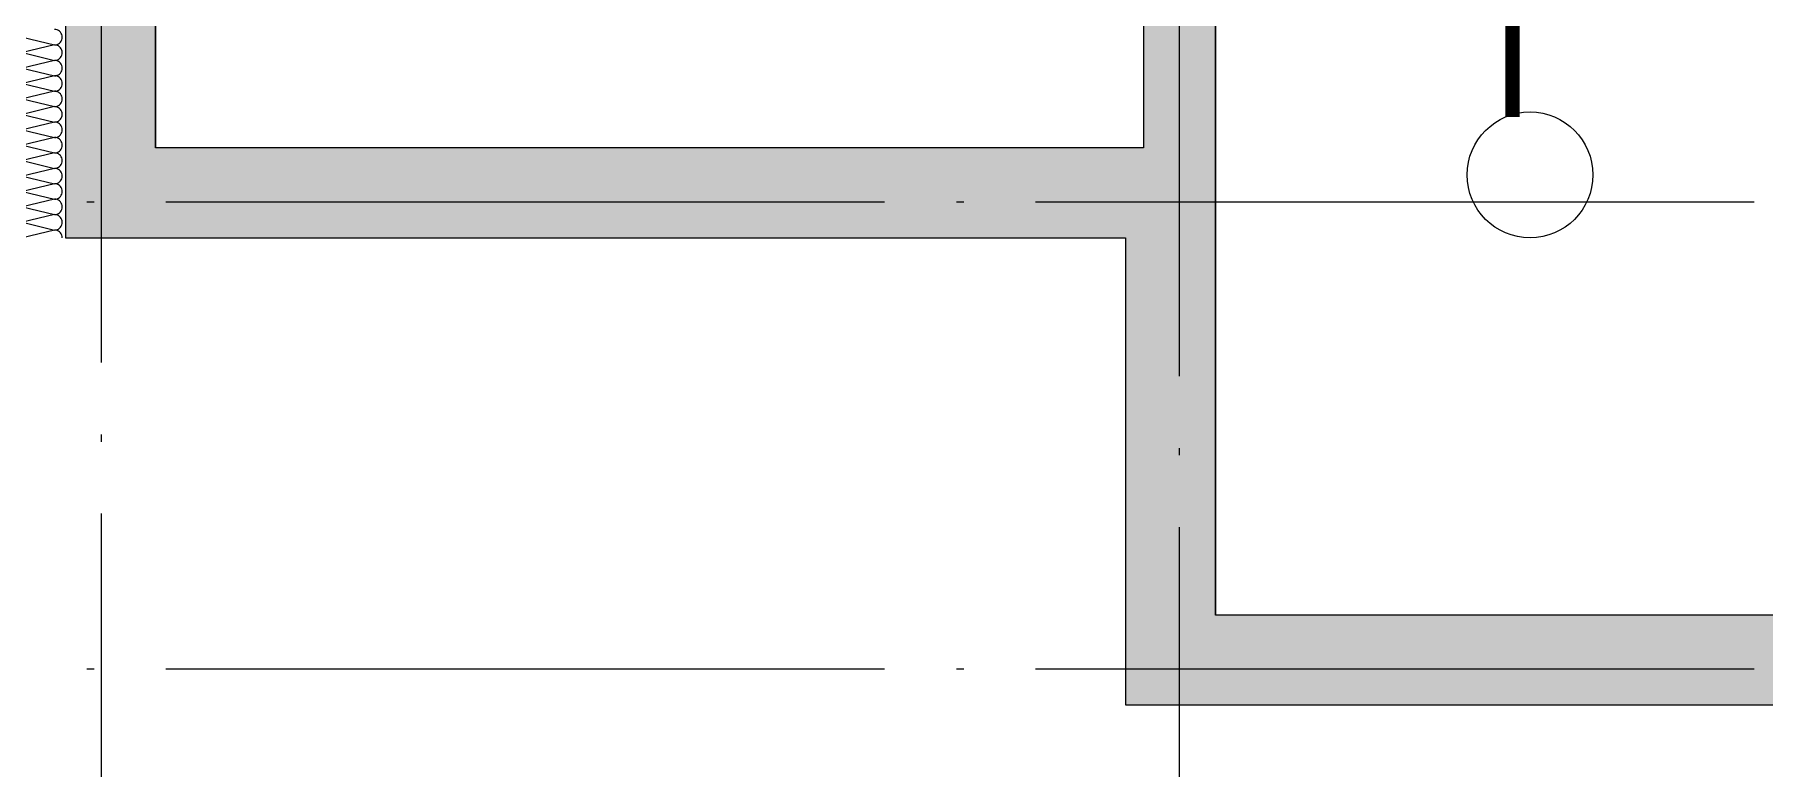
# Model space of a CAD drawing. Extents: x 1129508 to 1196731, y 2982646 to 3009272.
# Drawn here: x 1162982 to 1167796, y 2988737 to 2990779 of the extents above; entities that cross this region are included whole.
import ezdxf

# ---------------------------------------------------------------- set-up
doc = ezdxf.new("R2010")
doc.units = 0
doc.header["$LTSCALE"] = 1000
doc.linetypes.add('DOTE', pattern=[2.42, 2, -0.2, 0.02, -0.2])
for name, color, linetype in [('COLUMN', 2, 'Continuous'), ('DOTE', 8, 'DOTE'), ('E-LINE', 83, 'Continuous'), ('EQUIP-照明', 3, 'Continuous'), ('PUB_HATCH', 8, 'Continuous'), ('WALL', 2, 'Continuous'), ('WIRE-照明', 1, 'Continuous')]:
    doc.layers.add(name, color=color, linetype=linetype)
doc.styles.get("Standard").update_dxf_attribs({"font": 'simplex.shx', "bigfont": 'gbcbig.shx'})

# ---------------------------------------------------------------- blocks, each defined once
blk = doc.blocks.new('21325465')
at = {"layer": 'DOTE'}
for p, q in [((6303113.1, 288090.3), (6303113.1, 305116.2)), ((6306113.1, 288052.6), (6306113.1, 305078.5)), ((6274252.3, 290957.8), (6331875.9, 290957.8)), ((6274252.3, 289657.8), (6331875.9, 289657.8))]:
    blk.add_line(p, q, dxfattribs=at)
blk = doc.blocks.new('SIPIN1-1-1')
at = {"layer": 'PUB_HATCH'}
h = blk.add_hatch(dxfattribs=at)
h.set_pattern_fill('钢筋混凝土', color=256, scale=50, style=0, pattern_type=2)
h.set_pattern_definition([(45, (0, 0), (-88.3883476, 88.3883476), []), (50, (0, 0), (358.63009, -31.376067), [37.5, -412.5]), (355, (0, 0), (-69.375667, 376.096067), [30, -330]), (100.4514, (29.9, -2.6), (289.25469, 344.71977), [31.870095, -350.571056]), (46.1842, (0, 100), (533.620524, -82.75951), [56.25, -618.75]), (96.6356, (44.47, 93.1), (467.33135, 487.05894), [47.80514, -525.8565]), (351.1842, (0, 100), (467.33097, 487.0593), [45, -495]), (21, (50, 75), (298.453526, -201.309445), [37.5, -412.5]), (326, (50, 75), (121.657666, 362.57502), [30, -330]), (71.4514, (74.87, 58.22), (420.111314, 161.26525), [31.870095, -350.571056]), (37.5, (0, 0), (6.0799277, 166.446927), [0, -326, 0, -335, 0, -331.25]), (7.5, (0, 0), (131.534769, 197.205856), [0, -191, 0, -318.5, 0, -126.25]), (-32.5, (-111.5, 0), (266.911218, -11.277436), [0, -125, 0, -390, 0, -517.5]), (-42.5, (-161.5, 0), (291.593085, 50.052491), [0, -162.5, 0, -259, 0, -367.5])])
h.paths.add_polyline_path([(-260272.7, 2626285.8), (-260472.7, 2626285.8), (-260472.7, 2623736.1), (-264072.7, 2623736.1), (-264072.7, 2627086.1), (-264272.7, 2627086.1), (-264272.7, 2625036.1), (-267022.7, 2625036.1), (-267022.7, 2628486.1), (-265272.7, 2628486.1), (-265272.7, 2628686.1), (-267022.7, 2628686.1), (-267022.7, 2630686.1), (-265272.7, 2630686.1), (-265272.7, 2630886.1), (-267022.7, 2630886.1), (-267022.7, 2633336.1), (-266572.7, 2633336.1), (-266572.7, 2633586.1), (-267272.7, 2633586.1), (-267272.7, 2624786.1), (-264322.7, 2624786.1), (-264322.7, 2623486.1), (-256422.7, 2623486.1), (-256422.7, 2624786.1), (-250722.7, 2624786.1), (-250722.7, 2623486.1), (-242822.7, 2623486.1), (-242822.7, 2624786.1), (-239872.7, 2624786.1), (-239872.7, 2633586.1), (-240572.7, 2633586.1), (-240572.7, 2633336.1), (-240122.7, 2633336.1), (-240122.7, 2630886.1), (-241872.7, 2630886.1), (-241872.7, 2630686.1), (-240122.7, 2630686.1), (-240122.7, 2628686.1), (-241872.7, 2628686.1), (-241872.7, 2628486.1), (-240122.7, 2628486.1), (-240122.7, 2625036.1), (-242872.7, 2625036.1), (-242872.7, 2627086.1), (-243072.7, 2627086.1), (-243072.7, 2623736.1), (-246672.7, 2623736.1), (-246672.7, 2626285.8), (-246872.7, 2626285.8), (-246872.7, 2623736.1), (-250472.7, 2623736.1), (-250472.7, 2627686.1), (-250672.7, 2627686.1), (-250672.7, 2625036.1), (-253472.7, 2625036.1), (-253472.7, 2628486.1), (-251672.7, 2628486.1), (-251672.7, 2628686.1), (-255472.7, 2628686.1), (-255472.7, 2628486.1), (-253672.7, 2628486.1), (-253672.7, 2625036.1), (-256472.7, 2625036.1), (-256472.7, 2627686.1), (-256672.7, 2627686.1), (-256672.7, 2623736.1), (-260272.7, 2623736.1)], flags=0)
at = {"layer": 'COLUMN'}
for points in [[(-267272.7, 2633586.1), (-267272.7, 2624786.1)], [(-267022.7, 2625036.1), (-267022.7, 2628486.1)], [(-264272.7, 2627086.1), (-264272.7, 2625036.1)], [(-264072.7, 2623736.1), (-264072.7, 2627086.1)], [(-264272.7, 2625036.1), (-267022.7, 2625036.1)], [(-267272.7, 2624786.1), (-264322.7, 2624786.1)], [(-264322.7, 2624786.1), (-264322.7, 2623486.1)], [(-260472.7, 2623736.1), (-264072.7, 2623736.1)], [(-264322.7, 2623486.1), (-256422.7, 2623486.1)]]:
    blk.add_lwpolyline(points, dxfattribs=at)
at = {"layer": 'E-LINE', "linetype": 'Continuous'}
for points in [[(-267392.4, 2625344), (-267303.2, 2625322.6), (-267392.4, 2625301.1), (-267303.2, 2625279.6), (-267392.4, 2625258.2), (-267303.2, 2625236.7), (-267392.4, 2625215.3), (-267303.2, 2625193.8), (-267392.4, 2625172.3), (-267303.2, 2625150.9), (-267392.4, 2625129.4), (-267303.2, 2625108), (-267392.4, 2625086.5), (-267303.2, 2625065), (-267392.4, 2625043.6), (-267303.2, 2625022.1), (-267392.4, 2625000.7), (-267303.2, 2624979.2), (-267392.4, 2624957.8), (-267303.2, 2624936.3), (-267392.4, 2624914.8), (-267303.2, 2624893.4), (-267392.4, 2624871.9), (-267303.2, 2624850.5), (-267392.4, 2624829), (-267303.2, 2624807.5), (-267392.4, 2624786.1)], [(-267281.8, 2625344), (-267282.2, 2625347.7), (-267283.1, 2625351.4), (-267284.7, 2625354.7), (-267286.8, 2625357.8), (-267289.5, 2625360.5), (-267292.5, 2625362.6), (-267295.9, 2625364.2), (-267299.5, 2625365.1), (-267303.2, 2625365.5)], [(-267303.2, 2625322.6), (-267299.5, 2625322.9), (-267295.9, 2625323.9), (-267292.5, 2625325.4), (-267289.5, 2625327.6), (-267286.8, 2625330.2), (-267284.7, 2625333.3), (-267283.1, 2625336.7), (-267282.2, 2625340.3), (-267281.8, 2625344)], [(-267281.8, 2625301.1), (-267282.2, 2625304.8), (-267283.1, 2625308.4), (-267284.7, 2625311.8), (-267286.8, 2625314.9), (-267289.5, 2625317.5), (-267292.5, 2625319.7), (-267295.9, 2625321.3), (-267299.5, 2625322.2), (-267303.2, 2625322.6)], [(-267303.2, 2625279.6), (-267299.5, 2625280), (-267295.9, 2625280.9), (-267292.5, 2625282.5), (-267289.5, 2625284.7), (-267286.8, 2625287.3), (-267284.7, 2625290.4), (-267283.1, 2625293.8), (-267282.2, 2625297.4), (-267281.8, 2625301.1)], [(-267281.8, 2625258.2), (-267282.2, 2625261.9), (-267283.1, 2625265.5), (-267284.7, 2625268.9), (-267286.8, 2625272), (-267289.5, 2625274.6), (-267292.5, 2625276.8), (-267295.9, 2625278.3), (-267299.5, 2625279.3), (-267303.2, 2625279.6)], [(-267303.2, 2625236.7), (-267299.5, 2625237), (-267295.9, 2625238), (-267292.5, 2625239.6), (-267289.5, 2625241.7), (-267286.8, 2625244.4), (-267284.7, 2625247.4), (-267283.1, 2625250.8), (-267282.2, 2625254.5), (-267281.8, 2625258.2)], [(-267281.8, 2625215.3), (-267282.2, 2625219), (-267283.1, 2625222.6), (-267284.7, 2625226), (-267286.8, 2625229.1), (-267289.5, 2625231.7), (-267292.5, 2625233.8), (-267295.9, 2625235.4), (-267299.5, 2625236.4), (-267303.2, 2625236.7)], [(-267303.2, 2625193.8), (-267299.5, 2625194.1), (-267295.9, 2625195.1), (-267292.5, 2625196.7), (-267289.5, 2625198.8), (-267286.8, 2625201.5), (-267284.7, 2625204.5), (-267283.1, 2625207.9), (-267282.2, 2625211.5), (-267281.8, 2625215.3)], [(-267281.8, 2625172.3), (-267282.2, 2625176.1), (-267283.1, 2625179.7), (-267284.7, 2625183.1), (-267286.8, 2625186.1), (-267289.5, 2625188.8), (-267292.5, 2625190.9), (-267295.9, 2625192.5), (-267299.5, 2625193.5), (-267303.2, 2625193.8)], [(-267303.2, 2625150.9), (-267299.5, 2625151.2), (-267295.9, 2625152.2), (-267292.5, 2625153.8), (-267289.5, 2625155.9), (-267286.8, 2625158.5), (-267284.7, 2625161.6), (-267283.1, 2625165), (-267282.2, 2625168.6), (-267281.8, 2625172.3)], [(-267281.8, 2625129.4), (-267282.2, 2625133.2), (-267283.1, 2625136.8), (-267284.7, 2625140.2), (-267286.8, 2625143.2), (-267289.5, 2625145.9), (-267292.5, 2625148), (-267295.9, 2625149.6), (-267299.5, 2625150.6), (-267303.2, 2625150.9)], [(-267303.2, 2625108), (-267299.5, 2625108.3), (-267295.9, 2625109.3), (-267292.5, 2625110.8), (-267289.5, 2625113), (-267286.8, 2625115.6), (-267284.7, 2625118.7), (-267283.1, 2625122.1), (-267282.2, 2625125.7), (-267281.8, 2625129.4)], [(-267281.8, 2625086.5), (-267282.2, 2625090.2), (-267283.1, 2625093.8), (-267284.7, 2625097.2), (-267286.8, 2625100.3), (-267289.5, 2625102.9), (-267292.5, 2625105.1), (-267295.9, 2625106.7), (-267299.5, 2625107.6), (-267303.2, 2625108)], [(-267303.2, 2625065), (-267299.5, 2625065.4), (-267295.9, 2625066.3), (-267292.5, 2625067.9), (-267289.5, 2625070.1), (-267286.8, 2625072.7), (-267284.7, 2625075.8), (-267283.1, 2625079.2), (-267282.2, 2625082.8), (-267281.8, 2625086.5)], [(-267281.8, 2625043.6), (-267282.2, 2625047.3), (-267283.1, 2625050.9), (-267284.7, 2625054.3), (-267286.8, 2625057.4), (-267289.5, 2625060), (-267292.5, 2625062.2), (-267295.9, 2625063.8), (-267299.5, 2625064.7), (-267303.2, 2625065)], [(-267303.2, 2625022.1), (-267299.5, 2625022.5), (-267295.9, 2625023.4), (-267292.5, 2625025), (-267289.5, 2625027.1), (-267286.8, 2625029.8), (-267284.7, 2625032.9), (-267283.1, 2625036.2), (-267282.2, 2625039.9), (-267281.8, 2625043.6)], [(-267281.8, 2625000.7), (-267282.2, 2625004.4), (-267283.1, 2625008), (-267284.7, 2625011.4), (-267286.8, 2625014.5), (-267289.5, 2625017.1), (-267292.5, 2625019.3), (-267295.9, 2625020.8), (-267299.5, 2625021.8), (-267303.2, 2625022.1)], [(-267303.2, 2624979.2), (-267299.5, 2624979.5), (-267295.9, 2624980.5), (-267292.5, 2624982.1), (-267289.5, 2624984.2), (-267286.8, 2624986.9), (-267284.7, 2624989.9), (-267283.1, 2624993.3), (-267282.2, 2624996.9), (-267281.8, 2625000.7)], [(-267281.8, 2624957.8), (-267282.2, 2624961.5), (-267283.1, 2624965.1), (-267284.7, 2624968.5), (-267286.8, 2624971.5), (-267289.5, 2624974.2), (-267292.5, 2624976.3), (-267295.9, 2624977.9), (-267299.5, 2624978.9), (-267303.2, 2624979.2)], [(-267303.2, 2624936.3), (-267299.5, 2624936.6), (-267295.9, 2624937.6), (-267292.5, 2624939.2), (-267289.5, 2624941.3), (-267286.8, 2624944), (-267284.7, 2624947), (-267283.1, 2624950.4), (-267282.2, 2624954), (-267281.8, 2624957.8)], [(-267281.8, 2624914.8), (-267282.2, 2624918.6), (-267283.1, 2624922.2), (-267284.7, 2624925.6), (-267286.8, 2624928.6), (-267289.5, 2624931.3), (-267292.5, 2624933.4), (-267295.9, 2624935), (-267299.5, 2624936), (-267303.2, 2624936.3)], [(-267303.2, 2624893.4), (-267299.5, 2624893.7), (-267295.9, 2624894.7), (-267292.5, 2624896.2), (-267289.5, 2624898.4), (-267286.8, 2624901), (-267284.7, 2624904.1), (-267283.1, 2624907.5), (-267282.2, 2624911.1), (-267281.8, 2624914.8)], [(-267281.8, 2624871.9), (-267282.2, 2624875.6), (-267283.1, 2624879.3), (-267284.7, 2624882.6), (-267286.8, 2624885.7), (-267289.5, 2624888.4), (-267292.5, 2624890.5), (-267295.9, 2624892.1), (-267299.5, 2624893), (-267303.2, 2624893.4)], [(-267303.2, 2624850.5), (-267299.5, 2624850.8), (-267295.9, 2624851.7), (-267292.5, 2624853.3), (-267289.5, 2624855.5), (-267286.8, 2624858.1), (-267284.7, 2624861.2), (-267283.1, 2624864.6), (-267282.2, 2624868.2), (-267281.8, 2624871.9)], [(-267281.8, 2624829), (-267282.2, 2624832.7), (-267283.1, 2624836.3), (-267284.7, 2624839.7), (-267286.8, 2624842.8), (-267289.5, 2624845.4), (-267292.5, 2624847.6), (-267295.9, 2624849.2), (-267299.5, 2624850.1), (-267303.2, 2624850.5)], [(-267303.2, 2624807.5), (-267299.5, 2624807.9), (-267295.9, 2624808.8), (-267292.5, 2624810.4), (-267289.5, 2624812.6), (-267286.8, 2624815.2), (-267284.7, 2624818.3), (-267283.1, 2624821.7), (-267282.2, 2624825.3), (-267281.8, 2624829)], [(-267281.8, 2624786.1), (-267282.2, 2624789.8), (-267283.1, 2624793.4), (-267284.7, 2624796.8), (-267286.8, 2624799.9), (-267289.5, 2624802.5), (-267292.5, 2624804.7), (-267295.9, 2624806.2), (-267299.5, 2624807.2), (-267303.2, 2624807.5)]]:
    blk.add_lwpolyline(points, dxfattribs=at)
at = {"layer": 'WALL'}
for points in [[(-267022.7, 2626406.4), (-267022.7, 2625036.1)], [(-264072.7, 2626186.1), (-264072.7, 2625036.1)], [(-264072.7, 2625036.1), (-264072.7, 2625036.1)], [(-264072.7, 2625036.1), (-264072.7, 2623736.1)], [(-264072.7, 2625036.1), (-264072.7, 2625036.1)]]:
    blk.add_lwpolyline(points, dxfattribs=at)
at = {"layer": 'DOTE'}
blk.add_blockref('21325465', (-6570285.7, 2333928.3), dxfattribs=at)
blk = doc.blocks.new('$equip$00001147')
blk.add_circle((0, 0), 0.5)
at = {"flags": 9}
blk.add_attdef('A', (0, 0), '', height=0.00002, dxfattribs=at)

msp = doc.modelspace()

# ---------------------------------------------------------------- linework, layer by layer
at = {"layer": 'WIRE-照明', "const_width": 40}
msp.add_lwpolyline([(1167095.3, 2991245.7), (1167095.3, 2990549.7)], dxfattribs=at)

# ---------------------------------------------------------------- block references
msp.add_blockref('SIPIN1-1-1', (1430341.1, 365427.2))
at = {"layer": 'EQUIP-照明', "xscale": 350, "yscale": 350, "zscale": 350}
msp.add_blockref('$equip$00001147', (1167143.7, 2990388.2), dxfattribs=at)

doc.saveas('drawing.dxf')
